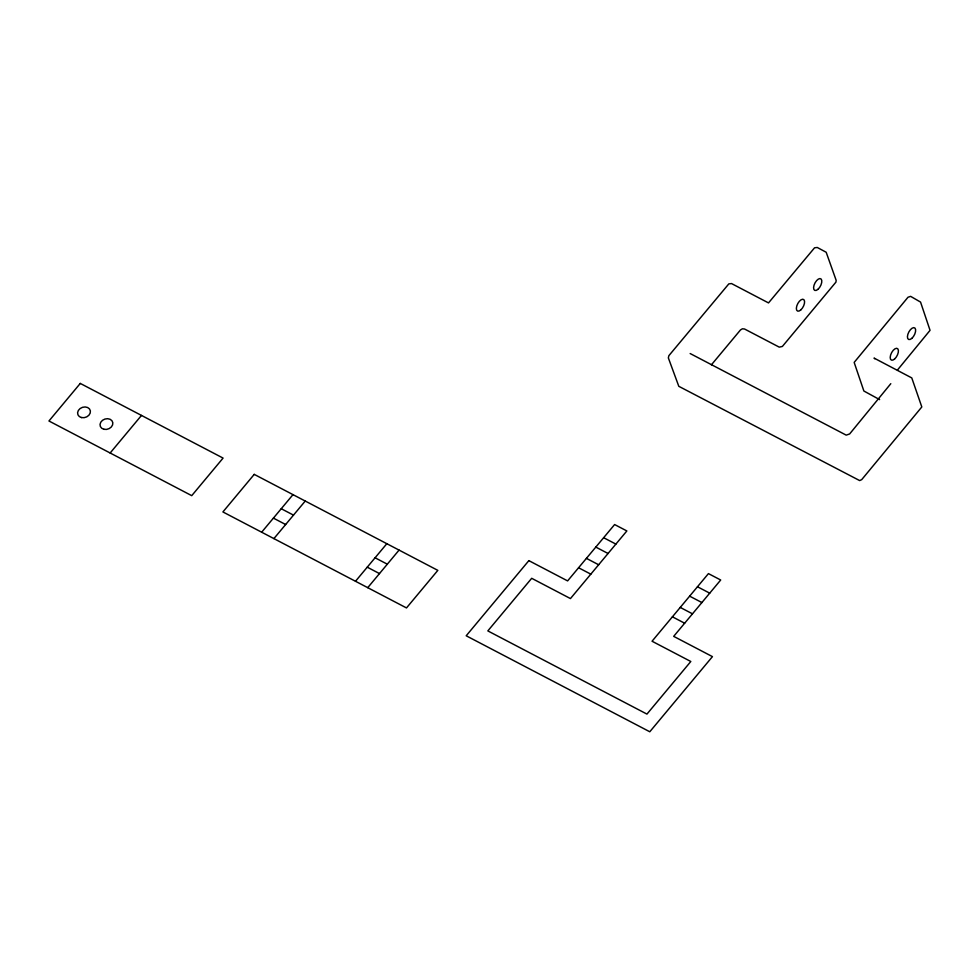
<?xml version="1.0" encoding="UTF-8"?>
<svg xmlns="http://www.w3.org/2000/svg" width="979" height="979" viewBox="0 0 979 979"><rect width="100%" height="100%" fill="white"/><g stroke="black" fill="none" stroke-linecap="round" stroke-linejoin="round"><path stroke-width="1.47" d="M890.804 383.682L849.625 433.966L846.199 435.129L690.158 353.541M110.15 452.996L141.478 415.426M261.662 532.209L292.99 494.64M273.9 538.609L305.24 501.04M355.499 581.269L386.827 543.7M367.737 587.669L399.065 550.1M711.403 364.824L740.491 329.935L742.425 328.785L744.578 329.017L779.26 347.141L782.38 346.444L835.931 282.123L836.164 280.337L826.178 252.252L817.281 247.479L814.565 247.797L768.515 302.915L731.533 283.567L728.817 283.886L668.877 355.658L668.351 357.898L678.802 386.313L859.66 480.579L861.716 479.624L921.814 406.958L911.779 377.918L874.051 358.081L874.785 358.718M897.437 370.062L930.05 330.339L920.554 302.083L910.617 296.356L907.998 297.249L854.165 362.414L863.87 391.013L879.607 399.603M603.639 537.704L615.889 544.104M697.476 586.764L709.714 593.164M595.807 547.09L608.057 553.49M689.644 596.15L701.882 602.55M586.409 558.36L598.658 564.761M680.246 607.421L692.483 613.821M578.577 567.759L590.827 574.159M672.414 616.819L684.651 623.219M281.242 508.725L293.492 515.125M375.079 557.785L387.317 564.185M273.41 518.124L285.648 524.524M367.247 567.184L379.485 573.584M80.278 383.425L48.95 420.994L191.737 495.655L223.077 458.086L80.278 383.425M254.234 474.374L222.906 511.944L406.493 607.935L437.833 570.365L254.234 474.374M528.856 560.637L466.2 635.775L649.787 731.766L712.443 656.628L673.687 636.362L720.691 580.009L708.441 573.608L652.051 641.233L690.807 661.498L646.948 714.095L487.836 630.904L531.695 578.308L570.451 598.573L626.854 530.948L614.616 524.548L567.612 580.902L528.856 560.637M103.97 429.304A6.559 5.25 -19.1 0 0 112.805 422.647A6.559 5.25 -19.1 0 0 102.526 420.285A6.559 5.25 -19.1 0 0 103.97 429.304M81.526 417.568A6.559 5.25 -19.1 0 0 90.374 410.911A6.559 5.25 -19.1 0 0 80.082 408.561A6.559 5.25 -19.1 0 0 81.526 417.568M894.537 359.073A6.559 3.145 -62.4 0 0 897.755 348.769A6.559 3.145 -62.4 0 0 890.633 354.961A6.559 3.145 -62.4 0 0 894.537 359.073M911.767 338.416A6.559 3.145 -62.4 0 0 914.986 328.112A6.559 3.145 -62.4 0 0 907.863 334.292A6.559 3.145 -62.4 0 0 911.767 338.416M800.7 310.025A6.559 3.145 -62.4 0 0 803.918 299.709A6.559 3.145 -62.4 0 0 796.796 305.901A6.559 3.145 -62.4 0 0 800.7 310.025M817.93 289.356A6.559 3.145 -62.4 0 0 821.148 279.052A6.559 3.145 -62.4 0 0 814.026 285.232A6.559 3.145 -62.4 0 0 817.93 289.356"/></g></svg>
